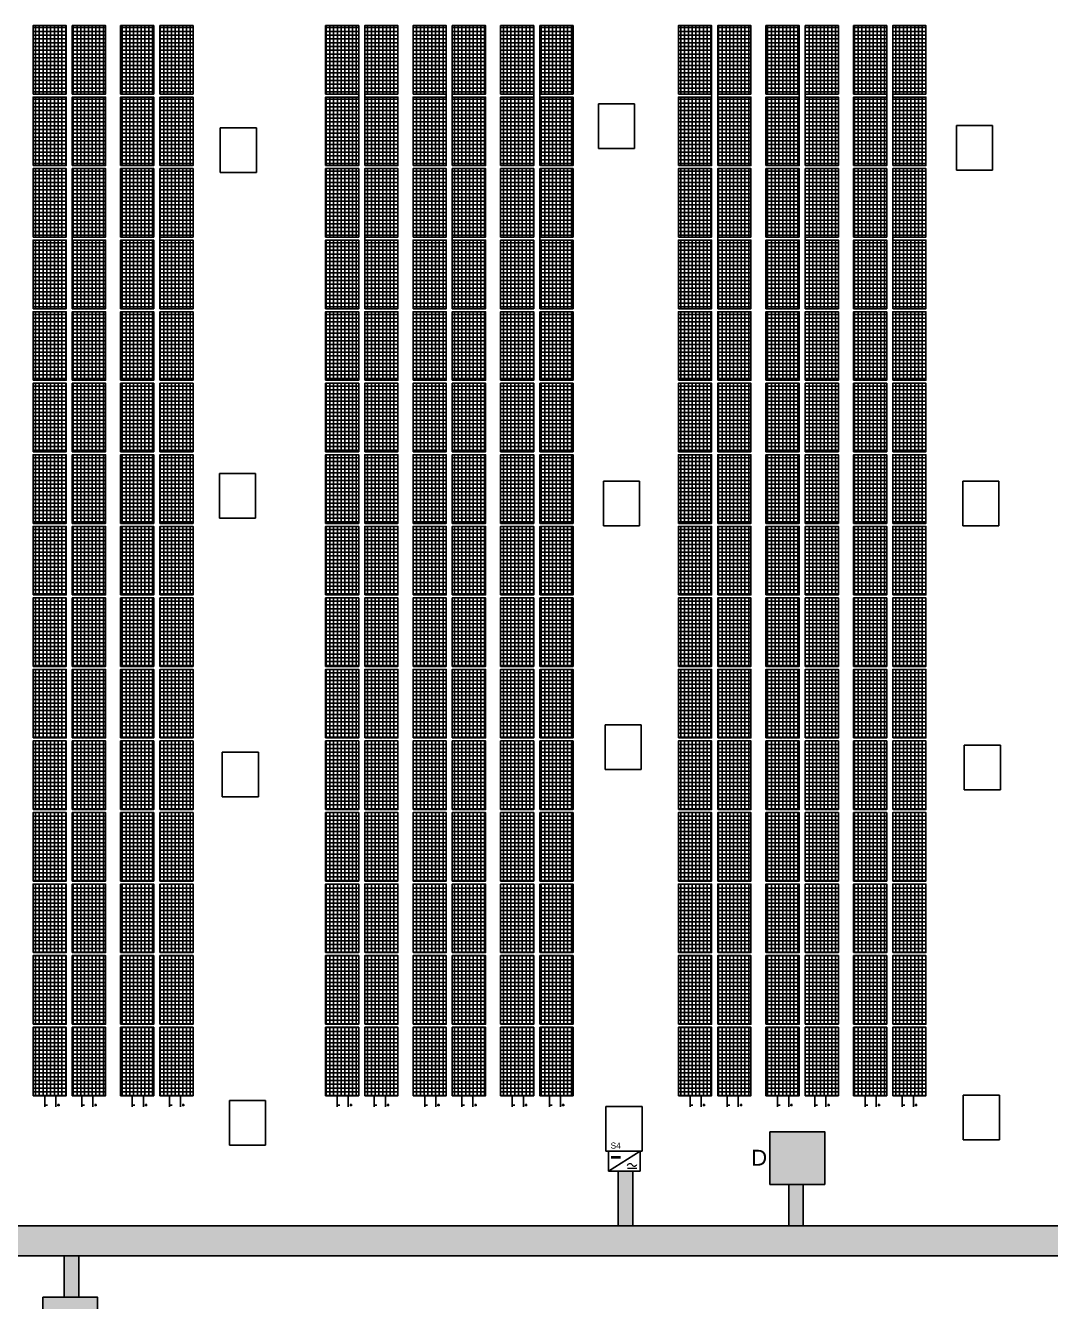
# Model space of a CAD drawing. Header units: inches. Extents: x 40 to 647, y 48 to 167.
# Drawn here: x 331.67 to 365.62, y 99.43 to 141.7 of the extents above; entities that cross this region are included whole.
import ezdxf

# ---------------------------------------------------------------- set-up
doc = ezdxf.new("R2010")
doc.units = ezdxf.units.IN
doc.header["$MEASUREMENT"] = 0
doc.layers.add('PDF2_Geometry', color=7, linetype='Continuous', true_color=0x2676ba)
doc.styles.get("Standard").update_dxf_attribs({"font": 'arial.ttf'})

msp = doc.modelspace()

# ---------------------------------------------------------------- hatches: boundary and pattern name
h = msp.add_hatch()
h.set_pattern_fill('NET', color=5)
h.paths.add_polyline_path([(334.319, 141.695), (333.219, 141.695), (333.219, 139.425), (334.319, 139.425)])
h.paths.add_polyline_path([(334.319, 139.325), (333.219, 139.325), (333.219, 137.055), (334.319, 137.055)])
h.paths.add_polyline_path([(334.319, 136.955), (333.219, 136.955), (333.219, 134.685), (334.319, 134.685)])
h.paths.add_polyline_path([(334.319, 134.585), (333.219, 134.585), (333.219, 132.315), (334.319, 132.315)])
h.paths.add_polyline_path([(334.319, 132.215), (333.219, 132.215), (333.219, 129.945), (334.319, 129.945)])
h.paths.add_polyline_path([(334.319, 129.845), (333.219, 129.845), (333.219, 127.575), (334.319, 127.575)])
h.paths.add_polyline_path([(334.319, 127.475), (333.219, 127.475), (333.219, 125.205), (334.319, 125.205)])
h.paths.add_polyline_path([(334.319, 125.105), (333.219, 125.105), (333.219, 122.835), (334.319, 122.835)])
h.paths.add_polyline_path([(334.319, 122.735), (333.219, 122.735), (333.219, 120.465), (334.319, 120.465)])
h.paths.add_polyline_path([(334.319, 120.365), (333.219, 120.365), (333.219, 118.095), (334.319, 118.095)])
h.paths.add_polyline_path([(334.319, 117.995), (333.219, 117.995), (333.219, 115.725), (334.319, 115.725)])
h.paths.add_polyline_path([(334.319, 115.625), (333.219, 115.625), (333.219, 113.355), (334.319, 113.355)])
h.paths.add_polyline_path([(334.319, 113.255), (333.219, 113.255), (333.219, 110.985), (334.319, 110.985)])
h.paths.add_polyline_path([(334.319, 110.885), (333.219, 110.885), (333.219, 108.615), (334.319, 108.615)])
h.paths.add_polyline_path([(334.319, 108.515), (333.219, 108.515), (333.219, 106.245), (334.319, 106.245)])
h.paths.add_polyline_path([(333.019, 108.515), (331.919, 108.515), (331.919, 106.245), (333.019, 106.245)])
h.paths.add_polyline_path([(333.019, 110.885), (331.919, 110.885), (331.919, 108.615), (333.019, 108.615)])
h.paths.add_polyline_path([(333.019, 113.255), (331.919, 113.255), (331.919, 110.985), (333.019, 110.985)])
h.paths.add_polyline_path([(333.019, 115.625), (331.919, 115.625), (331.919, 113.355), (333.019, 113.355)])
h.paths.add_polyline_path([(333.019, 117.995), (331.919, 117.995), (331.919, 115.725), (333.019, 115.725)])
h.paths.add_polyline_path([(333.019, 120.365), (331.919, 120.365), (331.919, 118.095), (333.019, 118.095)])
h.paths.add_polyline_path([(333.019, 122.735), (331.919, 122.735), (331.919, 120.465), (333.019, 120.465)])
h.paths.add_polyline_path([(333.019, 125.105), (331.919, 125.105), (331.919, 122.835), (333.019, 122.835)])
h.paths.add_polyline_path([(333.019, 127.475), (331.919, 127.475), (331.919, 125.205), (333.019, 125.205)])
h.paths.add_polyline_path([(333.019, 129.845), (331.919, 129.845), (331.919, 127.575), (333.019, 127.575)])
h.paths.add_polyline_path([(333.019, 132.215), (331.919, 132.215), (331.919, 129.945), (333.019, 129.945)])
h.paths.add_polyline_path([(333.019, 134.585), (331.919, 134.585), (331.919, 132.315), (333.019, 132.315)])
h.paths.add_polyline_path([(333.019, 136.955), (331.919, 136.955), (331.919, 134.685), (333.019, 134.685)])
h.paths.add_polyline_path([(333.019, 139.325), (331.919, 139.325), (331.919, 137.055), (333.019, 137.055)])
h.paths.add_polyline_path([(333.019, 141.695), (331.919, 141.695), (331.919, 139.425), (333.019, 139.425)])
h = msp.add_hatch()
h.set_pattern_fill('NET', color=5)
h.paths.add_polyline_path([(337.219, 141.695), (336.119, 141.695), (336.119, 139.425), (337.219, 139.425)])
h.paths.add_polyline_path([(337.219, 139.325), (336.119, 139.325), (336.119, 137.055), (337.219, 137.055)])
h.paths.add_polyline_path([(337.219, 136.955), (336.119, 136.955), (336.119, 134.685), (337.219, 134.685)])
h.paths.add_polyline_path([(337.219, 134.585), (336.119, 134.585), (336.119, 132.315), (337.219, 132.315)])
h.paths.add_polyline_path([(337.219, 132.215), (336.119, 132.215), (336.119, 129.945), (337.219, 129.945)])
h.paths.add_polyline_path([(337.219, 129.845), (336.119, 129.845), (336.119, 127.575), (337.219, 127.575)])
h.paths.add_polyline_path([(337.219, 127.475), (336.119, 127.475), (336.119, 125.205), (337.219, 125.205)])
h.paths.add_polyline_path([(337.219, 125.105), (336.119, 125.105), (336.119, 122.835), (337.219, 122.835)])
h.paths.add_polyline_path([(337.219, 122.735), (336.119, 122.735), (336.119, 120.465), (337.219, 120.465)])
h.paths.add_polyline_path([(337.219, 120.365), (336.119, 120.365), (336.119, 118.095), (337.219, 118.095)])
h.paths.add_polyline_path([(337.219, 117.995), (336.119, 117.995), (336.119, 115.725), (337.219, 115.725)])
h.paths.add_polyline_path([(337.219, 115.625), (336.119, 115.625), (336.119, 113.355), (337.219, 113.355)])
h.paths.add_polyline_path([(337.219, 113.255), (336.119, 113.255), (336.119, 110.985), (337.219, 110.985)])
h.paths.add_polyline_path([(337.219, 110.885), (336.119, 110.885), (336.119, 108.615), (337.219, 108.615)])
h.paths.add_polyline_path([(337.219, 108.515), (336.119, 108.515), (336.119, 106.245), (337.219, 106.245)])
h.paths.add_polyline_path([(335.919, 108.515), (334.819, 108.515), (334.819, 106.245), (335.919, 106.245)])
h.paths.add_polyline_path([(335.919, 110.885), (334.819, 110.885), (334.819, 108.615), (335.919, 108.615)])
h.paths.add_polyline_path([(335.919, 113.255), (334.819, 113.255), (334.819, 110.985), (335.919, 110.985)])
h.paths.add_polyline_path([(335.919, 115.625), (334.819, 115.625), (334.819, 113.355), (335.919, 113.355)])
h.paths.add_polyline_path([(335.919, 117.995), (334.819, 117.995), (334.819, 115.725), (335.919, 115.725)])
h.paths.add_polyline_path([(335.919, 120.365), (334.819, 120.365), (334.819, 118.095), (335.919, 118.095)])
h.paths.add_polyline_path([(335.919, 122.735), (334.819, 122.735), (334.819, 120.465), (335.919, 120.465)])
h.paths.add_polyline_path([(335.919, 125.105), (334.819, 125.105), (334.819, 122.835), (335.919, 122.835)])
h.paths.add_polyline_path([(335.919, 127.475), (334.819, 127.475), (334.819, 125.205), (335.919, 125.205)])
h.paths.add_polyline_path([(335.919, 129.845), (334.819, 129.845), (334.819, 127.575), (335.919, 127.575)])
h.paths.add_polyline_path([(335.919, 132.215), (334.819, 132.215), (334.819, 129.945), (335.919, 129.945)])
h.paths.add_polyline_path([(335.919, 134.585), (334.819, 134.585), (334.819, 132.315), (335.919, 132.315)])
h.paths.add_polyline_path([(335.919, 136.955), (334.819, 136.955), (334.819, 134.685), (335.919, 134.685)])
h.paths.add_polyline_path([(335.919, 139.325), (334.819, 139.325), (334.819, 137.055), (335.919, 137.055)])
h.paths.add_polyline_path([(335.919, 141.695), (334.819, 141.695), (334.819, 139.425), (335.919, 139.425)])
h = msp.add_hatch()
h.set_pattern_fill('NET', color=5)
h.paths.add_polyline_path([(344.007, 141.695), (342.907, 141.695), (342.907, 139.425), (344.007, 139.425)])
h.paths.add_polyline_path([(344.007, 139.325), (342.907, 139.325), (342.907, 137.055), (344.007, 137.055)])
h.paths.add_polyline_path([(344.007, 136.955), (342.907, 136.955), (342.907, 134.685), (344.007, 134.685)])
h.paths.add_polyline_path([(344.007, 134.585), (342.907, 134.585), (342.907, 132.315), (344.007, 132.315)])
h.paths.add_polyline_path([(344.007, 132.215), (342.907, 132.215), (342.907, 129.945), (344.007, 129.945)])
h.paths.add_polyline_path([(344.007, 129.845), (342.907, 129.845), (342.907, 127.575), (344.007, 127.575)])
h.paths.add_polyline_path([(344.007, 127.475), (342.907, 127.475), (342.907, 125.205), (344.007, 125.205)])
h.paths.add_polyline_path([(344.007, 125.105), (342.907, 125.105), (342.907, 122.835), (344.007, 122.835)])
h.paths.add_polyline_path([(344.007, 122.735), (342.907, 122.735), (342.907, 120.465), (344.007, 120.465)])
h.paths.add_polyline_path([(344.007, 120.365), (342.907, 120.365), (342.907, 118.095), (344.007, 118.095)])
h.paths.add_polyline_path([(344.007, 117.995), (342.907, 117.995), (342.907, 115.725), (344.007, 115.725)])
h.paths.add_polyline_path([(344.007, 115.625), (342.907, 115.625), (342.907, 113.355), (344.007, 113.355)])
h.paths.add_polyline_path([(344.007, 113.255), (342.907, 113.255), (342.907, 110.985), (344.007, 110.985)])
h.paths.add_polyline_path([(344.007, 110.885), (342.907, 110.885), (342.907, 108.615), (344.007, 108.615)])
h.paths.add_polyline_path([(344.007, 108.515), (342.907, 108.515), (342.907, 106.245), (344.007, 106.245)])
h.paths.add_polyline_path([(342.707, 108.515), (341.607, 108.515), (341.607, 106.245), (342.707, 106.245)])
h.paths.add_polyline_path([(342.707, 110.885), (341.607, 110.885), (341.607, 108.615), (342.707, 108.615)])
h.paths.add_polyline_path([(342.707, 113.255), (341.607, 113.255), (341.607, 110.985), (342.707, 110.985)])
h.paths.add_polyline_path([(342.707, 115.625), (341.607, 115.625), (341.607, 113.355), (342.707, 113.355)])
h.paths.add_polyline_path([(342.707, 117.995), (341.607, 117.995), (341.607, 115.725), (342.707, 115.725)])
h.paths.add_polyline_path([(342.707, 120.365), (341.607, 120.365), (341.607, 118.095), (342.707, 118.095)])
h.paths.add_polyline_path([(342.707, 122.735), (341.607, 122.735), (341.607, 120.465), (342.707, 120.465)])
h.paths.add_polyline_path([(342.707, 125.105), (341.607, 125.105), (341.607, 122.835), (342.707, 122.835)])
h.paths.add_polyline_path([(342.707, 127.475), (341.607, 127.475), (341.607, 125.205), (342.707, 125.205)])
h.paths.add_polyline_path([(342.707, 129.845), (341.607, 129.845), (341.607, 127.575), (342.707, 127.575)])
h.paths.add_polyline_path([(342.707, 132.215), (341.607, 132.215), (341.607, 129.945), (342.707, 129.945)])
h.paths.add_polyline_path([(342.707, 134.585), (341.607, 134.585), (341.607, 132.315), (342.707, 132.315)])
h.paths.add_polyline_path([(342.707, 136.955), (341.607, 136.955), (341.607, 134.685), (342.707, 134.685)])
h.paths.add_polyline_path([(342.707, 139.325), (341.607, 139.325), (341.607, 137.055), (342.707, 137.055)])
h.paths.add_polyline_path([(342.707, 141.695), (341.607, 141.695), (341.607, 139.425), (342.707, 139.425)])
h = msp.add_hatch()
h.set_pattern_fill('NET', color=5)
h.paths.add_polyline_path([(346.907, 141.695), (345.807, 141.695), (345.807, 139.425), (346.907, 139.425)])
h.paths.add_polyline_path([(346.907, 139.325), (345.807, 139.325), (345.807, 137.055), (346.907, 137.055)])
h.paths.add_polyline_path([(346.907, 136.955), (345.807, 136.955), (345.807, 134.685), (346.907, 134.685)])
h.paths.add_polyline_path([(346.907, 134.585), (345.807, 134.585), (345.807, 132.315), (346.907, 132.315)])
h.paths.add_polyline_path([(346.907, 132.215), (345.807, 132.215), (345.807, 129.945), (346.907, 129.945)])
h.paths.add_polyline_path([(346.907, 129.845), (345.807, 129.845), (345.807, 127.575), (346.907, 127.575)])
h.paths.add_polyline_path([(346.907, 127.475), (345.807, 127.475), (345.807, 125.205), (346.907, 125.205)])
h.paths.add_polyline_path([(346.907, 125.105), (345.807, 125.105), (345.807, 122.835), (346.907, 122.835)])
h.paths.add_polyline_path([(346.907, 122.735), (345.807, 122.735), (345.807, 120.465), (346.907, 120.465)])
h.paths.add_polyline_path([(346.907, 120.365), (345.807, 120.365), (345.807, 118.095), (346.907, 118.095)])
h.paths.add_polyline_path([(346.907, 117.995), (345.807, 117.995), (345.807, 115.725), (346.907, 115.725)])
h.paths.add_polyline_path([(346.907, 115.625), (345.807, 115.625), (345.807, 113.355), (346.907, 113.355)])
h.paths.add_polyline_path([(346.907, 113.255), (345.807, 113.255), (345.807, 110.985), (346.907, 110.985)])
h.paths.add_polyline_path([(346.907, 110.885), (345.807, 110.885), (345.807, 108.615), (346.907, 108.615)])
h.paths.add_polyline_path([(346.907, 108.515), (345.807, 108.515), (345.807, 106.245), (346.907, 106.245)])
h.paths.add_polyline_path([(345.607, 108.515), (344.507, 108.515), (344.507, 106.245), (345.607, 106.245)])
h.paths.add_polyline_path([(345.607, 110.885), (344.507, 110.885), (344.507, 108.615), (345.607, 108.615)])
h.paths.add_polyline_path([(345.607, 113.255), (344.507, 113.255), (344.507, 110.985), (345.607, 110.985)])
h.paths.add_polyline_path([(345.607, 115.625), (344.507, 115.625), (344.507, 113.355), (345.607, 113.355)])
h.paths.add_polyline_path([(345.607, 117.995), (344.507, 117.995), (344.507, 115.725), (345.607, 115.725)])
h.paths.add_polyline_path([(345.607, 120.365), (344.507, 120.365), (344.507, 118.095), (345.607, 118.095)])
h.paths.add_polyline_path([(345.607, 122.735), (344.507, 122.735), (344.507, 120.465), (345.607, 120.465)])
h.paths.add_polyline_path([(345.607, 125.105), (344.507, 125.105), (344.507, 122.835), (345.607, 122.835)])
h.paths.add_polyline_path([(345.607, 127.475), (344.507, 127.475), (344.507, 125.205), (345.607, 125.205)])
h.paths.add_polyline_path([(345.607, 129.845), (344.507, 129.845), (344.507, 127.575), (345.607, 127.575)])
h.paths.add_polyline_path([(345.607, 132.215), (344.507, 132.215), (344.507, 129.945), (345.607, 129.945)])
h.paths.add_polyline_path([(345.607, 134.585), (344.507, 134.585), (344.507, 132.315), (345.607, 132.315)])
h.paths.add_polyline_path([(345.607, 136.955), (344.507, 136.955), (344.507, 134.685), (345.607, 134.685)])
h.paths.add_polyline_path([(345.607, 139.325), (344.507, 139.325), (344.507, 137.055), (345.607, 137.055)])
h.paths.add_polyline_path([(345.607, 141.695), (344.507, 141.695), (344.507, 139.425), (345.607, 139.425)])
h = msp.add_hatch()
h.set_pattern_fill('NET', color=5)
h.paths.add_polyline_path([(349.807, 141.695), (348.707, 141.695), (348.707, 139.425), (349.807, 139.425)])
h.paths.add_polyline_path([(349.807, 139.325), (348.707, 139.325), (348.707, 137.055), (349.807, 137.055)])
h.paths.add_polyline_path([(349.807, 136.955), (348.707, 136.955), (348.707, 134.685), (349.807, 134.685)])
h.paths.add_polyline_path([(349.807, 134.585), (348.707, 134.585), (348.707, 132.315), (349.807, 132.315)])
h.paths.add_polyline_path([(349.807, 132.215), (348.707, 132.215), (348.707, 129.945), (349.807, 129.945)])
h.paths.add_polyline_path([(349.807, 129.845), (348.707, 129.845), (348.707, 127.575), (349.807, 127.575)])
h.paths.add_polyline_path([(349.807, 127.475), (348.707, 127.475), (348.707, 125.205), (349.807, 125.205)])
h.paths.add_polyline_path([(349.807, 125.105), (348.707, 125.105), (348.707, 122.835), (349.807, 122.835)])
h.paths.add_polyline_path([(349.807, 122.735), (348.707, 122.735), (348.707, 120.465), (349.807, 120.465)])
h.paths.add_polyline_path([(349.807, 120.365), (348.707, 120.365), (348.707, 118.095), (349.807, 118.095)])
h.paths.add_polyline_path([(349.807, 117.995), (348.707, 117.995), (348.707, 115.725), (349.807, 115.725)])
h.paths.add_polyline_path([(349.807, 115.625), (348.707, 115.625), (348.707, 113.355), (349.807, 113.355)])
h.paths.add_polyline_path([(349.807, 113.255), (348.707, 113.255), (348.707, 110.985), (349.807, 110.985)])
h.paths.add_polyline_path([(349.807, 110.885), (348.707, 110.885), (348.707, 108.615), (349.807, 108.615)])
h.paths.add_polyline_path([(349.807, 108.515), (348.707, 108.515), (348.707, 106.245), (349.807, 106.245)])
h.paths.add_polyline_path([(348.507, 108.515), (347.407, 108.515), (347.407, 106.245), (348.507, 106.245)])
h.paths.add_polyline_path([(348.507, 110.885), (347.407, 110.885), (347.407, 108.615), (348.507, 108.615)])
h.paths.add_polyline_path([(348.507, 113.255), (347.407, 113.255), (347.407, 110.985), (348.507, 110.985)])
h.paths.add_polyline_path([(348.507, 115.625), (347.407, 115.625), (347.407, 113.355), (348.507, 113.355)])
h.paths.add_polyline_path([(348.507, 117.995), (347.407, 117.995), (347.407, 115.725), (348.507, 115.725)])
h.paths.add_polyline_path([(348.507, 120.365), (347.407, 120.365), (347.407, 118.095), (348.507, 118.095)])
h.paths.add_polyline_path([(348.507, 122.735), (347.407, 122.735), (347.407, 120.465), (348.507, 120.465)])
h.paths.add_polyline_path([(348.507, 125.105), (347.407, 125.105), (347.407, 122.835), (348.507, 122.835)])
h.paths.add_polyline_path([(348.507, 127.475), (347.407, 127.475), (347.407, 125.205), (348.507, 125.205)])
h.paths.add_polyline_path([(348.507, 129.845), (347.407, 129.845), (347.407, 127.575), (348.507, 127.575)])
h.paths.add_polyline_path([(348.507, 132.215), (347.407, 132.215), (347.407, 129.945), (348.507, 129.945)])
h.paths.add_polyline_path([(348.507, 134.585), (347.407, 134.585), (347.407, 132.315), (348.507, 132.315)])
h.paths.add_polyline_path([(348.507, 136.955), (347.407, 136.955), (347.407, 134.685), (348.507, 134.685)])
h.paths.add_polyline_path([(348.507, 139.325), (347.407, 139.325), (347.407, 137.055), (348.507, 137.055)])
h.paths.add_polyline_path([(348.507, 141.695), (347.407, 141.695), (347.407, 139.425), (348.507, 139.425)])
h = msp.add_hatch()
h.set_pattern_fill('NET', color=5)
h.paths.add_polyline_path([(355.697, 141.695), (354.597, 141.695), (354.597, 139.425), (355.697, 139.425)])
h.paths.add_polyline_path([(355.697, 139.325), (354.597, 139.325), (354.597, 137.055), (355.697, 137.055)])
h.paths.add_polyline_path([(355.697, 136.955), (354.597, 136.955), (354.597, 134.685), (355.697, 134.685)])
h.paths.add_polyline_path([(355.697, 134.585), (354.597, 134.585), (354.597, 132.315), (355.697, 132.315)])
h.paths.add_polyline_path([(355.697, 132.215), (354.597, 132.215), (354.597, 129.945), (355.697, 129.945)])
h.paths.add_polyline_path([(355.697, 129.845), (354.597, 129.845), (354.597, 127.575), (355.697, 127.575)])
h.paths.add_polyline_path([(355.697, 127.475), (354.597, 127.475), (354.597, 125.205), (355.697, 125.205)])
h.paths.add_polyline_path([(355.697, 125.105), (354.597, 125.105), (354.597, 122.835), (355.697, 122.835)])
h.paths.add_polyline_path([(355.697, 122.735), (354.597, 122.735), (354.597, 120.465), (355.697, 120.465)])
h.paths.add_polyline_path([(355.697, 120.365), (354.597, 120.365), (354.597, 118.095), (355.697, 118.095)])
h.paths.add_polyline_path([(355.697, 117.995), (354.597, 117.995), (354.597, 115.725), (355.697, 115.725)])
h.paths.add_polyline_path([(355.697, 115.625), (354.597, 115.625), (354.597, 113.355), (355.697, 113.355)])
h.paths.add_polyline_path([(355.697, 113.255), (354.597, 113.255), (354.597, 110.985), (355.697, 110.985)])
h.paths.add_polyline_path([(355.697, 110.885), (354.597, 110.885), (354.597, 108.615), (355.697, 108.615)])
h.paths.add_polyline_path([(355.697, 108.515), (354.597, 108.515), (354.597, 106.245), (355.697, 106.245)])
h.paths.add_polyline_path([(354.397, 108.515), (353.297, 108.515), (353.297, 106.245), (354.397, 106.245)])
h.paths.add_polyline_path([(354.397, 110.885), (353.297, 110.885), (353.297, 108.615), (354.397, 108.615)])
h.paths.add_polyline_path([(354.397, 113.255), (353.297, 113.255), (353.297, 110.985), (354.397, 110.985)])
h.paths.add_polyline_path([(354.397, 115.625), (353.297, 115.625), (353.297, 113.355), (354.397, 113.355)])
h.paths.add_polyline_path([(354.397, 117.995), (353.297, 117.995), (353.297, 115.725), (354.397, 115.725)])
h.paths.add_polyline_path([(354.397, 120.365), (353.297, 120.365), (353.297, 118.095), (354.397, 118.095)])
h.paths.add_polyline_path([(354.397, 122.735), (353.297, 122.735), (353.297, 120.465), (354.397, 120.465)])
h.paths.add_polyline_path([(354.397, 125.105), (353.297, 125.105), (353.297, 122.835), (354.397, 122.835)])
h.paths.add_polyline_path([(354.397, 127.475), (353.297, 127.475), (353.297, 125.205), (354.397, 125.205)])
h.paths.add_polyline_path([(354.397, 129.845), (353.297, 129.845), (353.297, 127.575), (354.397, 127.575)])
h.paths.add_polyline_path([(354.397, 132.215), (353.297, 132.215), (353.297, 129.945), (354.397, 129.945)])
h.paths.add_polyline_path([(354.397, 134.585), (353.297, 134.585), (353.297, 132.315), (354.397, 132.315)])
h.paths.add_polyline_path([(354.397, 136.955), (353.297, 136.955), (353.297, 134.685), (354.397, 134.685)])
h.paths.add_polyline_path([(354.397, 139.325), (353.297, 139.325), (353.297, 137.055), (354.397, 137.055)])
h.paths.add_polyline_path([(354.397, 141.695), (353.297, 141.695), (353.297, 139.425), (354.397, 139.425)])
h = msp.add_hatch()
h.set_pattern_fill('NET', color=5)
h.paths.add_polyline_path([(358.597, 141.695), (357.497, 141.695), (357.497, 139.425), (358.597, 139.425)])
h.paths.add_polyline_path([(358.597, 139.325), (357.497, 139.325), (357.497, 137.055), (358.597, 137.055)])
h.paths.add_polyline_path([(358.597, 136.955), (357.497, 136.955), (357.497, 134.685), (358.597, 134.685)])
h.paths.add_polyline_path([(358.597, 134.585), (357.497, 134.585), (357.497, 132.315), (358.597, 132.315)])
h.paths.add_polyline_path([(358.597, 132.215), (357.497, 132.215), (357.497, 129.945), (358.597, 129.945)])
h.paths.add_polyline_path([(358.597, 129.845), (357.497, 129.845), (357.497, 127.575), (358.597, 127.575)])
h.paths.add_polyline_path([(358.597, 127.475), (357.497, 127.475), (357.497, 125.205), (358.597, 125.205)])
h.paths.add_polyline_path([(358.597, 125.105), (357.497, 125.105), (357.497, 122.835), (358.597, 122.835)])
h.paths.add_polyline_path([(358.597, 122.735), (357.497, 122.735), (357.497, 120.465), (358.597, 120.465)])
h.paths.add_polyline_path([(358.597, 120.365), (357.497, 120.365), (357.497, 118.095), (358.597, 118.095)])
h.paths.add_polyline_path([(358.597, 117.995), (357.497, 117.995), (357.497, 115.725), (358.597, 115.725)])
h.paths.add_polyline_path([(358.597, 115.625), (357.497, 115.625), (357.497, 113.355), (358.597, 113.355)])
h.paths.add_polyline_path([(358.597, 113.255), (357.497, 113.255), (357.497, 110.985), (358.597, 110.985)])
h.paths.add_polyline_path([(358.597, 110.885), (357.497, 110.885), (357.497, 108.615), (358.597, 108.615)])
h.paths.add_polyline_path([(358.597, 108.515), (357.497, 108.515), (357.497, 106.245), (358.597, 106.245)])
h.paths.add_polyline_path([(357.297, 108.515), (356.197, 108.515), (356.197, 106.245), (357.297, 106.245)])
h.paths.add_polyline_path([(357.297, 110.885), (356.197, 110.885), (356.197, 108.615), (357.297, 108.615)])
h.paths.add_polyline_path([(357.297, 113.255), (356.197, 113.255), (356.197, 110.985), (357.297, 110.985)])
h.paths.add_polyline_path([(357.297, 115.625), (356.197, 115.625), (356.197, 113.355), (357.297, 113.355)])
h.paths.add_polyline_path([(357.297, 117.995), (356.197, 117.995), (356.197, 115.725), (357.297, 115.725)])
h.paths.add_polyline_path([(357.297, 120.365), (356.197, 120.365), (356.197, 118.095), (357.297, 118.095)])
h.paths.add_polyline_path([(357.297, 122.735), (356.197, 122.735), (356.197, 120.465), (357.297, 120.465)])
h.paths.add_polyline_path([(357.297, 125.105), (356.197, 125.105), (356.197, 122.835), (357.297, 122.835)])
h.paths.add_polyline_path([(357.297, 127.475), (356.197, 127.475), (356.197, 125.205), (357.297, 125.205)])
h.paths.add_polyline_path([(357.297, 129.845), (356.197, 129.845), (356.197, 127.575), (357.297, 127.575)])
h.paths.add_polyline_path([(357.297, 132.215), (356.197, 132.215), (356.197, 129.945), (357.297, 129.945)])
h.paths.add_polyline_path([(357.297, 134.585), (356.197, 134.585), (356.197, 132.315), (357.297, 132.315)])
h.paths.add_polyline_path([(357.297, 136.955), (356.197, 136.955), (356.197, 134.685), (357.297, 134.685)])
h.paths.add_polyline_path([(357.297, 139.325), (356.197, 139.325), (356.197, 137.055), (357.297, 137.055)])
h.paths.add_polyline_path([(357.297, 141.695), (356.197, 141.695), (356.197, 139.425), (357.297, 139.425)])
h = msp.add_hatch()
h.set_pattern_fill('NET', color=5)
h.paths.add_polyline_path([(361.497, 141.695), (360.397, 141.695), (360.397, 139.425), (361.497, 139.425)])
h.paths.add_polyline_path([(361.497, 139.325), (360.397, 139.325), (360.397, 137.055), (361.497, 137.055)])
h.paths.add_polyline_path([(361.497, 136.955), (360.397, 136.955), (360.397, 134.685), (361.497, 134.685)])
h.paths.add_polyline_path([(361.497, 134.585), (360.397, 134.585), (360.397, 132.315), (361.497, 132.315)])
h.paths.add_polyline_path([(361.497, 132.215), (360.397, 132.215), (360.397, 129.945), (361.497, 129.945)])
h.paths.add_polyline_path([(361.497, 129.845), (360.397, 129.845), (360.397, 127.575), (361.497, 127.575)])
h.paths.add_polyline_path([(361.497, 127.475), (360.397, 127.475), (360.397, 125.205), (361.497, 125.205)])
h.paths.add_polyline_path([(361.497, 125.105), (360.397, 125.105), (360.397, 122.835), (361.497, 122.835)])
h.paths.add_polyline_path([(361.497, 122.735), (360.397, 122.735), (360.397, 120.465), (361.497, 120.465)])
h.paths.add_polyline_path([(361.497, 120.365), (360.397, 120.365), (360.397, 118.095), (361.497, 118.095)])
h.paths.add_polyline_path([(361.497, 117.995), (360.397, 117.995), (360.397, 115.725), (361.497, 115.725)])
h.paths.add_polyline_path([(361.497, 115.625), (360.397, 115.625), (360.397, 113.355), (361.497, 113.355)])
h.paths.add_polyline_path([(361.497, 113.255), (360.397, 113.255), (360.397, 110.985), (361.497, 110.985)])
h.paths.add_polyline_path([(361.497, 110.885), (360.397, 110.885), (360.397, 108.615), (361.497, 108.615)])
h.paths.add_polyline_path([(361.497, 108.515), (360.397, 108.515), (360.397, 106.245), (361.497, 106.245)])
h.paths.add_polyline_path([(360.197, 108.515), (359.097, 108.515), (359.097, 106.245), (360.197, 106.245)])
h.paths.add_polyline_path([(360.197, 110.885), (359.097, 110.885), (359.097, 108.615), (360.197, 108.615)])
h.paths.add_polyline_path([(360.197, 113.255), (359.097, 113.255), (359.097, 110.985), (360.197, 110.985)])
h.paths.add_polyline_path([(360.197, 115.625), (359.097, 115.625), (359.097, 113.355), (360.197, 113.355)])
h.paths.add_polyline_path([(360.197, 117.995), (359.097, 117.995), (359.097, 115.725), (360.197, 115.725)])
h.paths.add_polyline_path([(360.197, 120.365), (359.097, 120.365), (359.097, 118.095), (360.197, 118.095)])
h.paths.add_polyline_path([(360.197, 122.735), (359.097, 122.735), (359.097, 120.465), (360.197, 120.465)])
h.paths.add_polyline_path([(360.197, 125.105), (359.097, 125.105), (359.097, 122.835), (360.197, 122.835)])
h.paths.add_polyline_path([(360.197, 127.475), (359.097, 127.475), (359.097, 125.205), (360.197, 125.205)])
h.paths.add_polyline_path([(360.197, 129.845), (359.097, 129.845), (359.097, 127.575), (360.197, 127.575)])
h.paths.add_polyline_path([(360.197, 132.215), (359.097, 132.215), (359.097, 129.945), (360.197, 129.945)])
h.paths.add_polyline_path([(360.197, 134.585), (359.097, 134.585), (359.097, 132.315), (360.197, 132.315)])
h.paths.add_polyline_path([(360.197, 136.955), (359.097, 136.955), (359.097, 134.685), (360.197, 134.685)])
h.paths.add_polyline_path([(360.197, 139.325), (359.097, 139.325), (359.097, 137.055), (360.197, 137.055)])
h.paths.add_polyline_path([(360.197, 141.695), (359.097, 141.695), (359.097, 139.425), (360.197, 139.425)])
h = msp.add_hatch(color=1)
h.dxf.hatch_style = 1
h.paths.add_polyline_path([(358.142, 103.307), (358.142, 105.054), (356.33, 105.054), (356.33, 103.307)])
h = msp.add_hatch(color=9)
h.dxf.hatch_style = 1
h.paths.add_polyline_path([(351.784, 103.747), (351.304, 103.747), (351.304, 101.933), (351.784, 101.933)])
h = msp.add_hatch(color=9)
h.dxf.hatch_style = 1
h.paths.add_polyline_path([(357.431, 103.307), (356.952, 103.307), (356.952, 101.933), (357.431, 101.933)])
h = msp.add_hatch(color=9)
h.dxf.hatch_style = 1
h.paths.add_polyline_path([(298.569, 101.827), (263.154, 101.767), (263.154, 100.776), (298.569, 100.836)])
h.paths.add_polyline_path([(447.567, 101.933), (301.172, 101.933), (301.172, 100.942), (447.567, 100.942)])
h = msp.add_hatch(color=9)
h.dxf.hatch_style = 1
h.paths.add_polyline_path([(333.434, 100.942), (332.954, 100.942), (332.954, 99.567), (333.434, 99.567)])
h = msp.add_hatch(color=1)
h.dxf.hatch_style = 1
h.paths.add_polyline_path([(332.243, 99.567), (332.243, 97.82), (334.055, 97.82), (334.055, 99.567)])

# ---------------------------------------------------------------- linework, layer by layer
for p, q in [((342.707, 139.425), (342.707, 139.325)), ((342.907, 139.425), (342.907, 139.325)), ((345.607, 139.425), (345.607, 139.325)), ((345.807, 139.425), (345.807, 139.325)), ((348.507, 139.425), (348.507, 139.325)), ((348.707, 139.425), (348.707, 139.325)), ((350.644, 139.106), (351.844, 139.106)), ((350.644, 137.626), (350.644, 139.106)), ((351.844, 139.106), (351.844, 138.826)), ((354.397, 139.425), (354.397, 139.325)), ((354.597, 139.425), (354.597, 139.325)), ((357.297, 139.425), (357.297, 139.325)), ((357.497, 139.425), (357.497, 139.325)), ((360.197, 139.425), (360.197, 139.325)), ((360.397, 139.425), (360.397, 139.325)), ((351.844, 138.826), (351.844, 138.826)), ((351.844, 138.826), (351.844, 137.626)), ((338.122, 138.308), (339.322, 138.308)), ((338.122, 136.828), (338.122, 138.308)), ((339.322, 138.308), (339.322, 138.028)), ((362.505, 138.385), (363.705, 138.385)), ((362.505, 136.905), (362.505, 138.385)), ((363.705, 138.385), (363.705, 138.105)), ((339.322, 138.028), (339.322, 138.028)), ((339.322, 138.028), (339.322, 136.828)), ((363.705, 138.105), (363.705, 138.105)), ((363.705, 138.105), (363.705, 136.905)), ((351.844, 137.626), (350.644, 137.626)), ((339.322, 136.828), (338.122, 136.828)), ((363.705, 136.905), (362.505, 136.905)), ((333.219, 134.685), (333.219, 134.585)), ((336.119, 134.685), (336.119, 134.585)), ((342.907, 134.685), (342.907, 134.585)), ((345.807, 134.685), (345.807, 134.585)), ((348.707, 134.685), (348.707, 134.585)), ((354.597, 134.685), (354.597, 134.585)), ((357.497, 134.685), (357.497, 134.585)), ((360.397, 134.685), (360.397, 134.585)), ((338.092, 126.854), (339.292, 126.854)), ((338.092, 125.374), (338.092, 126.854)), ((339.292, 126.854), (339.292, 126.574)), ((339.292, 126.574), (339.292, 126.574)), ((339.292, 126.574), (339.292, 125.374)), ((350.811, 126.606), (352.011, 126.606)), ((350.811, 125.125), (350.811, 126.606)), ((352.011, 126.606), (352.011, 126.325)), ((362.713, 126.606), (363.913, 126.606)), ((362.713, 125.125), (362.713, 126.606)), ((363.913, 126.606), (363.913, 126.325)), ((352.011, 126.325), (352.011, 126.325)), ((352.011, 126.325), (352.011, 125.125)), ((363.913, 126.325), (363.913, 126.325)), ((363.913, 126.325), (363.913, 125.125)), ((339.292, 125.374), (338.092, 125.374)), ((352.011, 125.125), (350.811, 125.125)), ((363.913, 125.125), (362.713, 125.125)), ((350.868, 118.533), (352.068, 118.533)), ((350.868, 117.053), (350.868, 118.533)), ((352.068, 118.533), (352.068, 118.253)), ((352.068, 118.253), (352.068, 118.253)), ((352.068, 118.253), (352.068, 117.053)), ((338.184, 117.62), (339.384, 117.62)), ((338.184, 116.14), (338.184, 117.62)), ((339.384, 117.62), (339.384, 117.34)), ((362.761, 117.853), (363.961, 117.853)), ((362.761, 116.373), (362.761, 117.853)), ((363.961, 117.853), (363.961, 117.573)), ((363.961, 117.573), (363.961, 117.573)), ((363.961, 117.573), (363.961, 116.373)), ((339.384, 117.34), (339.384, 117.34)), ((339.384, 117.34), (339.384, 116.14)), ((352.068, 117.053), (350.868, 117.053)), ((363.961, 116.373), (362.761, 116.373)), ((339.384, 116.14), (338.184, 116.14)), ((362.733, 106.264), (363.933, 106.264)), ((362.733, 104.784), (362.733, 106.264)), ((363.933, 106.264), (363.933, 105.984)), ((332.313, 105.936), (332.393, 105.936)), ((332.723, 105.936), (332.803, 105.936)), ((332.763, 105.975), (332.763, 105.896)), ((333.543, 105.936), (333.622, 105.936)), ((333.953, 105.936), (334.032, 105.936)), ((333.992, 105.975), (333.992, 105.896)), ((335.213, 105.936), (335.293, 105.936)), ((335.623, 105.936), (335.703, 105.936)), ((335.663, 105.975), (335.663, 105.896)), ((336.443, 105.936), (336.522, 105.936)), ((336.853, 105.936), (336.932, 105.936)), ((336.892, 105.975), (336.892, 105.896)), ((338.424, 106.085), (339.624, 106.085)), ((338.424, 104.605), (338.424, 106.085)), ((339.624, 106.085), (339.624, 105.805)), ((339.624, 105.805), (339.624, 105.805)), ((339.624, 105.805), (339.624, 104.605)), ((342, 105.936), (342.08, 105.936)), ((342.41, 105.936), (342.49, 105.936)), ((342.45, 105.975), (342.45, 105.896)), ((343.23, 105.936), (343.31, 105.936)), ((343.64, 105.936), (343.72, 105.936)), ((343.68, 105.975), (343.68, 105.896)), ((344.9, 105.936), (344.98, 105.936)), ((345.31, 105.936), (345.39, 105.936)), ((345.35, 105.975), (345.35, 105.896)), ((346.13, 105.936), (346.21, 105.936)), ((346.54, 105.936), (346.62, 105.936)), ((346.58, 105.975), (346.58, 105.896)), ((347.8, 105.936), (347.88, 105.936)), ((348.21, 105.936), (348.29, 105.936)), ((348.25, 105.975), (348.25, 105.896)), ((349.03, 105.936), (349.11, 105.936)), ((349.44, 105.936), (349.52, 105.936)), ((349.48, 105.975), (349.48, 105.896)), ((350.897, 105.887), (352.097, 105.887)), ((350.897, 104.407), (350.897, 105.887)), ((352.097, 105.887), (352.097, 105.607)), ((353.69, 105.936), (353.77, 105.936)), ((354.1, 105.936), (354.18, 105.936)), ((354.14, 105.975), (354.14, 105.896)), ((354.92, 105.936), (355, 105.936)), ((355.33, 105.936), (355.41, 105.936)), ((355.37, 105.975), (355.37, 105.896)), ((356.59, 105.936), (356.67, 105.936)), ((357, 105.936), (357.08, 105.936)), ((357.04, 105.975), (357.04, 105.896)), ((357.82, 105.936), (357.9, 105.936)), ((358.23, 105.936), (358.31, 105.936)), ((358.27, 105.975), (358.27, 105.896)), ((359.49, 105.936), (359.57, 105.936)), ((359.9, 105.936), (359.98, 105.936)), ((359.94, 105.975), (359.94, 105.896)), ((360.72, 105.936), (360.8, 105.936)), ((361.13, 105.936), (361.21, 105.936)), ((361.17, 105.975), (361.17, 105.896)), ((363.933, 105.984), (363.933, 105.984)), ((363.933, 105.984), (363.933, 104.784)), ((352.097, 105.607), (352.097, 105.607)), ((352.097, 105.607), (352.097, 104.407)), ((339.624, 104.605), (338.424, 104.605)), ((352.097, 104.407), (350.897, 104.407)), ((352.029, 104.407), (350.979, 103.747)), ((363.933, 104.784), (362.733, 104.784))]:
    msp.add_line(p, q)
at = {"color": 1}
for p, q in [((332.305, 105.88), (332.305, 106.245)), ((333.535, 105.88), (333.535, 106.245)), ((335.205, 105.88), (335.205, 106.245)), ((336.435, 105.88), (336.435, 106.245)), ((341.993, 105.88), (341.993, 106.245)), ((343.222, 105.88), (343.222, 106.245)), ((344.893, 105.88), (344.893, 106.245)), ((346.122, 105.88), (346.122, 106.245)), ((347.793, 105.88), (347.793, 106.245)), ((349.022, 105.88), (349.022, 106.245)), ((353.683, 105.88), (353.683, 106.245)), ((354.912, 105.88), (354.912, 106.245)), ((356.583, 105.88), (356.583, 106.245)), ((357.812, 105.88), (357.812, 106.245)), ((359.483, 105.88), (359.483, 106.245)), ((360.712, 105.88), (360.712, 106.245))]:
    msp.add_line(p, q, dxfattribs=at)
at = {"color": 5}
for p, q in [((332.672, 105.88), (332.672, 106.245)), ((333.902, 105.88), (333.902, 106.245)), ((335.572, 105.88), (335.572, 106.245)), ((336.802, 105.88), (336.802, 106.245)), ((342.36, 105.88), (342.36, 106.245)), ((343.59, 105.88), (343.59, 106.245)), ((345.26, 105.88), (345.26, 106.245)), ((346.49, 105.88), (346.49, 106.245)), ((348.16, 105.88), (348.16, 106.245)), ((349.39, 105.88), (349.39, 106.245)), ((354.05, 105.88), (354.05, 106.245)), ((355.279, 105.88), (355.279, 106.245)), ((356.95, 105.88), (356.95, 106.245)), ((358.179, 105.88), (358.179, 106.245)), ((359.85, 105.88), (359.85, 106.245)), ((361.079, 105.88), (361.079, 106.245))]:
    msp.add_line(p, q, dxfattribs=at)
for points in [[(331.919, 139.425), (333.019, 139.425), (333.019, 141.695), (331.919, 141.695)], [(333.219, 139.425), (334.319, 139.425), (334.319, 141.695), (333.219, 141.695)], [(334.819, 139.425), (335.919, 139.425), (335.919, 141.695), (334.819, 141.695)], [(336.119, 139.425), (337.219, 139.425), (337.219, 141.695), (336.119, 141.695)], [(341.607, 139.425), (342.707, 139.425), (342.707, 141.695), (341.607, 141.695)], [(342.907, 139.425), (344.007, 139.425), (344.007, 141.695), (342.907, 141.695)], [(344.507, 139.425), (345.607, 139.425), (345.607, 141.695), (344.507, 141.695)], [(345.807, 139.425), (346.907, 139.425), (346.907, 141.695), (345.807, 141.695)], [(347.407, 139.425), (348.507, 139.425), (348.507, 141.695), (347.407, 141.695)], [(348.707, 139.425), (349.807, 139.425), (349.807, 141.695), (348.707, 141.695)], [(353.297, 139.425), (354.397, 139.425), (354.397, 141.695), (353.297, 141.695)], [(354.597, 139.425), (355.697, 139.425), (355.697, 141.695), (354.597, 141.695)], [(356.197, 139.425), (357.297, 139.425), (357.297, 141.695), (356.197, 141.695)], [(357.497, 139.425), (358.597, 139.425), (358.597, 141.695), (357.497, 141.695)], [(359.097, 139.425), (360.197, 139.425), (360.197, 141.695), (359.097, 141.695)], [(360.397, 139.425), (361.497, 139.425), (361.497, 141.695), (360.397, 141.695)], [(331.919, 137.055), (333.019, 137.055), (333.019, 139.325), (331.919, 139.325)], [(333.219, 137.055), (334.319, 137.055), (334.319, 139.325), (333.219, 139.325)], [(334.819, 137.055), (335.919, 137.055), (335.919, 139.325), (334.819, 139.325)], [(336.119, 137.055), (337.219, 137.055), (337.219, 139.325), (336.119, 139.325)], [(341.607, 137.055), (342.707, 137.055), (342.707, 139.325), (341.607, 139.325)], [(342.907, 137.055), (344.007, 137.055), (344.007, 139.325), (342.907, 139.325)], [(344.507, 137.055), (345.607, 137.055), (345.607, 139.325), (344.507, 139.325)], [(345.807, 137.055), (346.907, 137.055), (346.907, 139.325), (345.807, 139.325)], [(347.407, 137.055), (348.507, 137.055), (348.507, 139.325), (347.407, 139.325)], [(348.707, 137.055), (349.807, 137.055), (349.807, 139.325), (348.707, 139.325)], [(353.297, 137.055), (354.397, 137.055), (354.397, 139.325), (353.297, 139.325)], [(354.597, 137.055), (355.697, 137.055), (355.697, 139.325), (354.597, 139.325)], [(356.197, 137.055), (357.297, 137.055), (357.297, 139.325), (356.197, 139.325)], [(357.497, 137.055), (358.597, 137.055), (358.597, 139.325), (357.497, 139.325)], [(359.097, 137.055), (360.197, 137.055), (360.197, 139.325), (359.097, 139.325)], [(360.397, 137.055), (361.497, 137.055), (361.497, 139.325), (360.397, 139.325)], [(331.919, 134.685), (333.019, 134.685), (333.019, 136.955), (331.919, 136.955)], [(333.219, 134.685), (334.319, 134.685), (334.319, 136.955), (333.219, 136.955)], [(334.819, 134.685), (335.919, 134.685), (335.919, 136.955), (334.819, 136.955)], [(336.119, 134.685), (337.219, 134.685), (337.219, 136.955), (336.119, 136.955)], [(341.607, 134.685), (342.707, 134.685), (342.707, 136.955), (341.607, 136.955)], [(342.907, 134.685), (344.007, 134.685), (344.007, 136.955), (342.907, 136.955)], [(344.507, 134.685), (345.607, 134.685), (345.607, 136.955), (344.507, 136.955)], [(345.807, 134.685), (346.907, 134.685), (346.907, 136.955), (345.807, 136.955)], [(347.407, 134.685), (348.507, 134.685), (348.507, 136.955), (347.407, 136.955)], [(348.707, 134.685), (349.807, 134.685), (349.807, 136.955), (348.707, 136.955)], [(353.297, 134.685), (354.397, 134.685), (354.397, 136.955), (353.297, 136.955)], [(354.597, 134.685), (355.697, 134.685), (355.697, 136.955), (354.597, 136.955)], [(356.197, 134.685), (357.297, 134.685), (357.297, 136.955), (356.197, 136.955)], [(357.497, 134.685), (358.597, 134.685), (358.597, 136.955), (357.497, 136.955)], [(359.097, 134.685), (360.197, 134.685), (360.197, 136.955), (359.097, 136.955)], [(360.397, 134.685), (361.497, 134.685), (361.497, 136.955), (360.397, 136.955)], [(331.919, 132.315), (333.019, 132.315), (333.019, 134.585), (331.919, 134.585)], [(333.219, 132.315), (334.319, 132.315), (334.319, 134.585), (333.219, 134.585)], [(334.819, 132.315), (335.919, 132.315), (335.919, 134.585), (334.819, 134.585)], [(336.119, 132.315), (337.219, 132.315), (337.219, 134.585), (336.119, 134.585)], [(341.607, 132.315), (342.707, 132.315), (342.707, 134.585), (341.607, 134.585)], [(342.907, 132.315), (344.007, 132.315), (344.007, 134.585), (342.907, 134.585)], [(344.507, 132.315), (345.607, 132.315), (345.607, 134.585), (344.507, 134.585)], [(345.807, 132.315), (346.907, 132.315), (346.907, 134.585), (345.807, 134.585)], [(347.407, 132.315), (348.507, 132.315), (348.507, 134.585), (347.407, 134.585)], [(348.707, 132.315), (349.807, 132.315), (349.807, 134.585), (348.707, 134.585)], [(353.297, 132.315), (354.397, 132.315), (354.397, 134.585), (353.297, 134.585)], [(354.597, 132.315), (355.697, 132.315), (355.697, 134.585), (354.597, 134.585)], [(356.197, 132.315), (357.297, 132.315), (357.297, 134.585), (356.197, 134.585)], [(357.497, 132.315), (358.597, 132.315), (358.597, 134.585), (357.497, 134.585)], [(359.097, 132.315), (360.197, 132.315), (360.197, 134.585), (359.097, 134.585)], [(360.397, 132.315), (361.497, 132.315), (361.497, 134.585), (360.397, 134.585)], [(331.919, 129.945), (333.019, 129.945), (333.019, 132.215), (331.919, 132.215)], [(333.219, 129.945), (334.319, 129.945), (334.319, 132.215), (333.219, 132.215)], [(334.819, 129.945), (335.919, 129.945), (335.919, 132.215), (334.819, 132.215)], [(336.119, 129.945), (337.219, 129.945), (337.219, 132.215), (336.119, 132.215)], [(341.607, 129.945), (342.707, 129.945), (342.707, 132.215), (341.607, 132.215)], [(342.907, 129.945), (344.007, 129.945), (344.007, 132.215), (342.907, 132.215)], [(344.507, 129.945), (345.607, 129.945), (345.607, 132.215), (344.507, 132.215)], [(345.807, 129.945), (346.907, 129.945), (346.907, 132.215), (345.807, 132.215)], [(347.407, 129.945), (348.507, 129.945), (348.507, 132.215), (347.407, 132.215)], [(348.707, 129.945), (349.807, 129.945), (349.807, 132.215), (348.707, 132.215)], [(353.297, 129.945), (354.397, 129.945), (354.397, 132.215), (353.297, 132.215)], [(354.597, 129.945), (355.697, 129.945), (355.697, 132.215), (354.597, 132.215)], [(356.197, 129.945), (357.297, 129.945), (357.297, 132.215), (356.197, 132.215)], [(357.497, 129.945), (358.597, 129.945), (358.597, 132.215), (357.497, 132.215)], [(359.097, 129.945), (360.197, 129.945), (360.197, 132.215), (359.097, 132.215)], [(360.397, 129.945), (361.497, 129.945), (361.497, 132.215), (360.397, 132.215)], [(331.919, 127.575), (333.019, 127.575), (333.019, 129.845), (331.919, 129.845)], [(333.219, 127.575), (334.319, 127.575), (334.319, 129.845), (333.219, 129.845)], [(334.819, 127.575), (335.919, 127.575), (335.919, 129.845), (334.819, 129.845)], [(336.119, 127.575), (337.219, 127.575), (337.219, 129.845), (336.119, 129.845)], [(341.607, 127.575), (342.707, 127.575), (342.707, 129.845), (341.607, 129.845)], [(342.907, 127.575), (344.007, 127.575), (344.007, 129.845), (342.907, 129.845)], [(344.507, 127.575), (345.607, 127.575), (345.607, 129.845), (344.507, 129.845)], [(345.807, 127.575), (346.907, 127.575), (346.907, 129.845), (345.807, 129.845)], [(347.407, 127.575), (348.507, 127.575), (348.507, 129.845), (347.407, 129.845)], [(348.707, 127.575), (349.807, 127.575), (349.807, 129.845), (348.707, 129.845)], [(353.297, 127.575), (354.397, 127.575), (354.397, 129.845), (353.297, 129.845)], [(354.597, 127.575), (355.697, 127.575), (355.697, 129.845), (354.597, 129.845)], [(356.197, 127.575), (357.297, 127.575), (357.297, 129.845), (356.197, 129.845)], [(357.497, 127.575), (358.597, 127.575), (358.597, 129.845), (357.497, 129.845)], [(359.097, 127.575), (360.197, 127.575), (360.197, 129.845), (359.097, 129.845)], [(360.397, 127.575), (361.497, 127.575), (361.497, 129.845), (360.397, 129.845)], [(331.919, 125.205), (333.019, 125.205), (333.019, 127.475), (331.919, 127.475)], [(333.219, 125.205), (334.319, 125.205), (334.319, 127.475), (333.219, 127.475)], [(334.819, 125.205), (335.919, 125.205), (335.919, 127.475), (334.819, 127.475)], [(336.119, 125.205), (337.219, 125.205), (337.219, 127.475), (336.119, 127.475)], [(341.607, 125.205), (342.707, 125.205), (342.707, 127.475), (341.607, 127.475)], [(342.907, 125.205), (344.007, 125.205), (344.007, 127.475), (342.907, 127.475)], [(344.507, 125.205), (345.607, 125.205), (345.607, 127.475), (344.507, 127.475)], [(345.807, 125.205), (346.907, 125.205), (346.907, 127.475), (345.807, 127.475)], [(347.407, 125.205), (348.507, 125.205), (348.507, 127.475), (347.407, 127.475)], [(348.707, 125.205), (349.807, 125.205), (349.807, 127.475), (348.707, 127.475)], [(353.297, 125.205), (354.397, 125.205), (354.397, 127.475), (353.297, 127.475)], [(354.597, 125.205), (355.697, 125.205), (355.697, 127.475), (354.597, 127.475)], [(356.197, 125.205), (357.297, 125.205), (357.297, 127.475), (356.197, 127.475)], [(357.497, 125.205), (358.597, 125.205), (358.597, 127.475), (357.497, 127.475)], [(359.097, 125.205), (360.197, 125.205), (360.197, 127.475), (359.097, 127.475)], [(360.397, 125.205), (361.497, 125.205), (361.497, 127.475), (360.397, 127.475)], [(331.919, 122.835), (333.019, 122.835), (333.019, 125.105), (331.919, 125.105)], [(333.219, 122.835), (334.319, 122.835), (334.319, 125.105), (333.219, 125.105)], [(334.819, 122.835), (335.919, 122.835), (335.919, 125.105), (334.819, 125.105)], [(336.119, 122.835), (337.219, 122.835), (337.219, 125.105), (336.119, 125.105)], [(341.607, 122.835), (342.707, 122.835), (342.707, 125.105), (341.607, 125.105)], [(342.907, 122.835), (344.007, 122.835), (344.007, 125.105), (342.907, 125.105)], [(344.507, 122.835), (345.607, 122.835), (345.607, 125.105), (344.507, 125.105)], [(345.807, 122.835), (346.907, 122.835), (346.907, 125.105), (345.807, 125.105)], [(347.407, 122.835), (348.507, 122.835), (348.507, 125.105), (347.407, 125.105)], [(348.707, 122.835), (349.807, 122.835), (349.807, 125.105), (348.707, 125.105)], [(353.297, 122.835), (354.397, 122.835), (354.397, 125.105), (353.297, 125.105)], [(354.597, 122.835), (355.697, 122.835), (355.697, 125.105), (354.597, 125.105)], [(356.197, 122.835), (357.297, 122.835), (357.297, 125.105), (356.197, 125.105)], [(357.497, 122.835), (358.597, 122.835), (358.597, 125.105), (357.497, 125.105)], [(359.097, 122.835), (360.197, 122.835), (360.197, 125.105), (359.097, 125.105)], [(360.397, 122.835), (361.497, 122.835), (361.497, 125.105), (360.397, 125.105)], [(331.919, 120.465), (333.019, 120.465), (333.019, 122.735), (331.919, 122.735)], [(333.219, 120.465), (334.319, 120.465), (334.319, 122.735), (333.219, 122.735)], [(334.819, 120.465), (335.919, 120.465), (335.919, 122.735), (334.819, 122.735)], [(336.119, 120.465), (337.219, 120.465), (337.219, 122.735), (336.119, 122.735)], [(341.607, 120.465), (342.707, 120.465), (342.707, 122.735), (341.607, 122.735)], [(342.907, 120.465), (344.007, 120.465), (344.007, 122.735), (342.907, 122.735)], [(344.507, 120.465), (345.607, 120.465), (345.607, 122.735), (344.507, 122.735)], [(345.807, 120.465), (346.907, 120.465), (346.907, 122.735), (345.807, 122.735)], [(347.407, 120.465), (348.507, 120.465), (348.507, 122.735), (347.407, 122.735)], [(348.707, 120.465), (349.807, 120.465), (349.807, 122.735), (348.707, 122.735)], [(353.297, 120.465), (354.397, 120.465), (354.397, 122.735), (353.297, 122.735)], [(354.597, 120.465), (355.697, 120.465), (355.697, 122.735), (354.597, 122.735)], [(356.197, 120.465), (357.297, 120.465), (357.297, 122.735), (356.197, 122.735)], [(357.497, 120.465), (358.597, 120.465), (358.597, 122.735), (357.497, 122.735)], [(359.097, 120.465), (360.197, 120.465), (360.197, 122.735), (359.097, 122.735)], [(360.397, 120.465), (361.497, 120.465), (361.497, 122.735), (360.397, 122.735)], [(331.919, 118.095), (333.019, 118.095), (333.019, 120.365), (331.919, 120.365)], [(333.219, 118.095), (334.319, 118.095), (334.319, 120.365), (333.219, 120.365)], [(334.819, 118.095), (335.919, 118.095), (335.919, 120.365), (334.819, 120.365)], [(336.119, 118.095), (337.219, 118.095), (337.219, 120.365), (336.119, 120.365)], [(341.607, 118.095), (342.707, 118.095), (342.707, 120.365), (341.607, 120.365)], [(342.907, 118.095), (344.007, 118.095), (344.007, 120.365), (342.907, 120.365)], [(344.507, 118.095), (345.607, 118.095), (345.607, 120.365), (344.507, 120.365)], [(345.807, 118.095), (346.907, 118.095), (346.907, 120.365), (345.807, 120.365)], [(347.407, 118.095), (348.507, 118.095), (348.507, 120.365), (347.407, 120.365)], [(348.707, 118.095), (349.807, 118.095), (349.807, 120.365), (348.707, 120.365)], [(353.297, 118.095), (354.397, 118.095), (354.397, 120.365), (353.297, 120.365)], [(354.597, 118.095), (355.697, 118.095), (355.697, 120.365), (354.597, 120.365)], [(356.197, 118.095), (357.297, 118.095), (357.297, 120.365), (356.197, 120.365)], [(357.497, 118.095), (358.597, 118.095), (358.597, 120.365), (357.497, 120.365)], [(359.097, 118.095), (360.197, 118.095), (360.197, 120.365), (359.097, 120.365)], [(360.397, 118.095), (361.497, 118.095), (361.497, 120.365), (360.397, 120.365)], [(331.919, 115.725), (333.019, 115.725), (333.019, 117.995), (331.919, 117.995)], [(333.219, 115.725), (334.319, 115.725), (334.319, 117.995), (333.219, 117.995)], [(334.819, 115.725), (335.919, 115.725), (335.919, 117.995), (334.819, 117.995)], [(336.119, 115.725), (337.219, 115.725), (337.219, 117.995), (336.119, 117.995)], [(341.607, 115.725), (342.707, 115.725), (342.707, 117.995), (341.607, 117.995)], [(342.907, 115.725), (344.007, 115.725), (344.007, 117.995), (342.907, 117.995)], [(344.507, 115.725), (345.607, 115.725), (345.607, 117.995), (344.507, 117.995)], [(345.807, 115.725), (346.907, 115.725), (346.907, 117.995), (345.807, 117.995)], [(347.407, 115.725), (348.507, 115.725), (348.507, 117.995), (347.407, 117.995)], [(348.707, 115.725), (349.807, 115.725), (349.807, 117.995), (348.707, 117.995)], [(353.297, 115.725), (354.397, 115.725), (354.397, 117.995), (353.297, 117.995)], [(354.597, 115.725), (355.697, 115.725), (355.697, 117.995), (354.597, 117.995)], [(356.197, 115.725), (357.297, 115.725), (357.297, 117.995), (356.197, 117.995)], [(357.497, 115.725), (358.597, 115.725), (358.597, 117.995), (357.497, 117.995)], [(359.097, 115.725), (360.197, 115.725), (360.197, 117.995), (359.097, 117.995)], [(360.397, 115.725), (361.497, 115.725), (361.497, 117.995), (360.397, 117.995)], [(331.919, 113.355), (333.019, 113.355), (333.019, 115.625), (331.919, 115.625)], [(333.219, 113.355), (334.319, 113.355), (334.319, 115.625), (333.219, 115.625)], [(334.819, 113.355), (335.919, 113.355), (335.919, 115.625), (334.819, 115.625)], [(336.119, 113.355), (337.219, 113.355), (337.219, 115.625), (336.119, 115.625)], [(341.607, 113.355), (342.707, 113.355), (342.707, 115.625), (341.607, 115.625)], [(342.907, 113.355), (344.007, 113.355), (344.007, 115.625), (342.907, 115.625)], [(344.507, 113.355), (345.607, 113.355), (345.607, 115.625), (344.507, 115.625)], [(345.807, 113.355), (346.907, 113.355), (346.907, 115.625), (345.807, 115.625)], [(347.407, 113.355), (348.507, 113.355), (348.507, 115.625), (347.407, 115.625)], [(348.707, 113.355), (349.807, 113.355), (349.807, 115.625), (348.707, 115.625)], [(353.297, 113.355), (354.397, 113.355), (354.397, 115.625), (353.297, 115.625)], [(354.597, 113.355), (355.697, 113.355), (355.697, 115.625), (354.597, 115.625)], [(356.197, 113.355), (357.297, 113.355), (357.297, 115.625), (356.197, 115.625)], [(357.497, 113.355), (358.597, 113.355), (358.597, 115.625), (357.497, 115.625)], [(359.097, 113.355), (360.197, 113.355), (360.197, 115.625), (359.097, 115.625)], [(360.397, 113.355), (361.497, 113.355), (361.497, 115.625), (360.397, 115.625)], [(331.919, 110.985), (333.019, 110.985), (333.019, 113.255), (331.919, 113.255)], [(333.219, 110.985), (334.319, 110.985), (334.319, 113.255), (333.219, 113.255)], [(334.819, 110.985), (335.919, 110.985), (335.919, 113.255), (334.819, 113.255)], [(336.119, 110.985), (337.219, 110.985), (337.219, 113.255), (336.119, 113.255)], [(341.607, 110.985), (342.707, 110.985), (342.707, 113.255), (341.607, 113.255)], [(342.907, 110.985), (344.007, 110.985), (344.007, 113.255), (342.907, 113.255)], [(344.507, 110.985), (345.607, 110.985), (345.607, 113.255), (344.507, 113.255)], [(345.807, 110.985), (346.907, 110.985), (346.907, 113.255), (345.807, 113.255)], [(347.407, 110.985), (348.507, 110.985), (348.507, 113.255), (347.407, 113.255)], [(348.707, 110.985), (349.807, 110.985), (349.807, 113.255), (348.707, 113.255)], [(353.297, 110.985), (354.397, 110.985), (354.397, 113.255), (353.297, 113.255)], [(354.597, 110.985), (355.697, 110.985), (355.697, 113.255), (354.597, 113.255)], [(356.197, 110.985), (357.297, 110.985), (357.297, 113.255), (356.197, 113.255)], [(357.497, 110.985), (358.597, 110.985), (358.597, 113.255), (357.497, 113.255)], [(359.097, 110.985), (360.197, 110.985), (360.197, 113.255), (359.097, 113.255)], [(360.397, 110.985), (361.497, 110.985), (361.497, 113.255), (360.397, 113.255)], [(331.919, 108.615), (333.019, 108.615), (333.019, 110.885), (331.919, 110.885)], [(333.219, 108.615), (334.319, 108.615), (334.319, 110.885), (333.219, 110.885)], [(334.819, 108.615), (335.919, 108.615), (335.919, 110.885), (334.819, 110.885)], [(336.119, 108.615), (337.219, 108.615), (337.219, 110.885), (336.119, 110.885)], [(341.607, 108.615), (342.707, 108.615), (342.707, 110.885), (341.607, 110.885)], [(342.907, 108.615), (344.007, 108.615), (344.007, 110.885), (342.907, 110.885)], [(344.507, 108.615), (345.607, 108.615), (345.607, 110.885), (344.507, 110.885)], [(345.807, 108.615), (346.907, 108.615), (346.907, 110.885), (345.807, 110.885)], [(347.407, 108.615), (348.507, 108.615), (348.507, 110.885), (347.407, 110.885)], [(348.707, 108.615), (349.807, 108.615), (349.807, 110.885), (348.707, 110.885)], [(353.297, 108.615), (354.397, 108.615), (354.397, 110.885), (353.297, 110.885)], [(354.597, 108.615), (355.697, 108.615), (355.697, 110.885), (354.597, 110.885)], [(356.197, 108.615), (357.297, 108.615), (357.297, 110.885), (356.197, 110.885)], [(357.497, 108.615), (358.597, 108.615), (358.597, 110.885), (357.497, 110.885)], [(359.097, 108.615), (360.197, 108.615), (360.197, 110.885), (359.097, 110.885)], [(360.397, 108.615), (361.497, 108.615), (361.497, 110.885), (360.397, 110.885)], [(331.919, 106.245), (333.019, 106.245), (333.019, 108.515), (331.919, 108.515)], [(331.919, 106.245), (333.019, 106.245), (333.019, 108.515), (331.919, 108.515)], [(333.219, 106.245), (334.319, 106.245), (334.319, 108.515), (333.219, 108.515)], [(334.819, 106.245), (335.919, 106.245), (335.919, 108.515), (334.819, 108.515)], [(336.119, 106.245), (337.219, 106.245), (337.219, 108.515), (336.119, 108.515)], [(341.607, 106.245), (342.707, 106.245), (342.707, 108.515), (341.607, 108.515)], [(342.907, 106.245), (344.007, 106.245), (344.007, 108.515), (342.907, 108.515)], [(344.507, 106.245), (345.607, 106.245), (345.607, 108.515), (344.507, 108.515)], [(344.507, 106.245), (345.607, 106.245), (345.607, 108.515), (344.507, 108.515)], [(345.807, 106.245), (346.907, 106.245), (346.907, 108.515), (345.807, 108.515)], [(347.407, 106.245), (348.507, 106.245), (348.507, 108.515), (347.407, 108.515)], [(348.707, 106.245), (349.807, 106.245), (349.807, 108.515), (348.707, 108.515)], [(353.297, 106.245), (354.397, 106.245), (354.397, 108.515), (353.297, 108.515)], [(354.597, 106.245), (355.697, 106.245), (355.697, 108.515), (354.597, 108.515)], [(356.197, 106.245), (357.297, 106.245), (357.297, 108.515), (356.197, 108.515)], [(356.197, 106.245), (357.297, 106.245), (357.297, 108.515), (356.197, 108.515)], [(357.497, 106.245), (358.597, 106.245), (358.597, 108.515), (357.497, 108.515)], [(359.097, 106.245), (360.197, 106.245), (360.197, 108.515), (359.097, 108.515)], [(360.397, 106.245), (361.497, 106.245), (361.497, 108.515), (360.397, 108.515)], [(356.33, 105.054), (358.142, 105.054), (358.142, 103.307), (356.33, 103.307)], [(350.979, 103.747), (352.029, 103.747), (352.029, 104.407), (350.979, 104.407)], [(351.304, 103.747), (351.784, 103.747), (351.784, 101.933), (351.304, 101.933)], [(356.952, 103.307), (357.431, 103.307), (357.431, 101.933), (356.952, 101.933)], [(301.172, 101.933), (447.567, 101.933), (447.567, 100.942), (301.172, 100.942)], [(333.434, 99.567), (332.954, 99.567), (332.954, 100.942), (333.434, 100.942)], [(334.055, 97.82), (332.243, 97.82), (332.243, 99.567), (334.055, 99.567)]]:
    msp.add_lwpolyline(points, close=True)
at = {"layer": 'PDF2_Geometry', "color": 7, "lineweight": 0}
for points in [[(351.069, 104.23), (351.379, 104.23)], [(351.069, 104.182), (351.379, 104.182)], [(351.611, 103.85), (351.92, 103.85)]]:
    msp.add_lwpolyline(points, dxfattribs=at)
msp.add_lwpolyline([(351.611, 103.929, -0.81134), (351.76, 103.957, 0.653005), (351.92, 103.969)], format="xyb", dxfattribs=at)

# ---------------------------------------------------------------- texts
at = {"color": 5, "attachment_point": 1}
for s, width, gutter_width, heights, insert, char_height in [('{\\C256;S4}', 2.27344, 1, [0], (351.048, 104.694), 0.2), ('{\\C256;D}', 5.94777, 2.616, [0.541], (355.707, 104.454), 0.5232)]:
    msp.add_mtext_dynamic_manual_height_columns(s, width=width, gutter_width=gutter_width, heights=heights, dxfattribs=dict(at, insert=insert, char_height=char_height))

doc.saveas('drawing.dxf')
